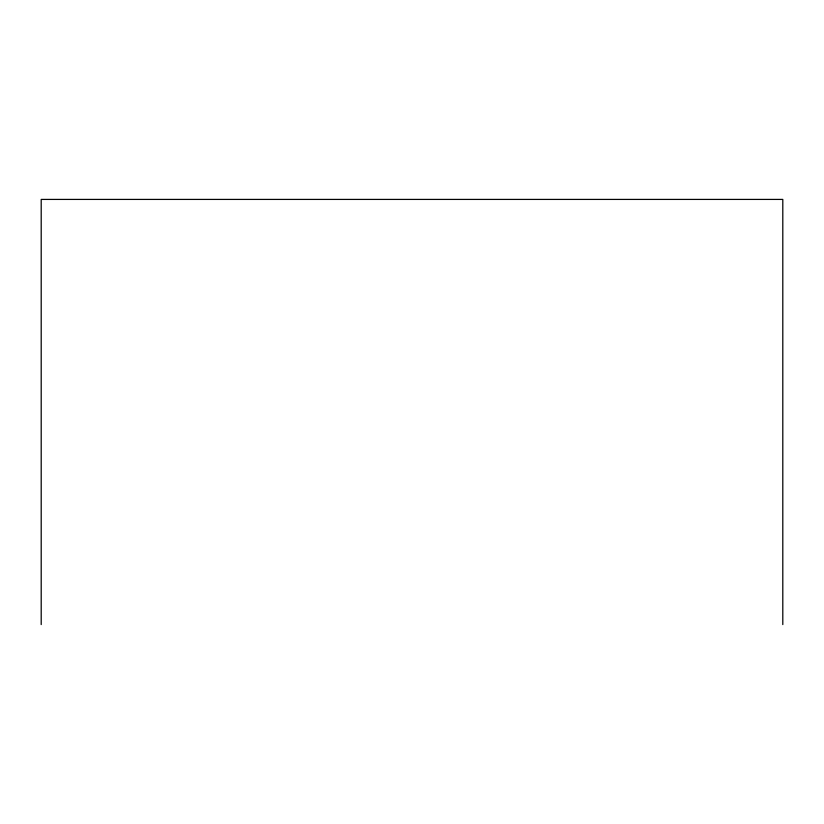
<?xml version="1.0" encoding="UTF-8"?>
<svg xmlns="http://www.w3.org/2000/svg" width="824" height="824" viewBox="0 0 824 824"><rect width="100%" height="100%" fill="white"/><g stroke="black" fill="none" stroke-linecap="round" stroke-linejoin="round"><path stroke-width="1.24" d="M782.8 624.582L782.8 199.418L41.2 199.418L41.2 624.582"/></g></svg>
